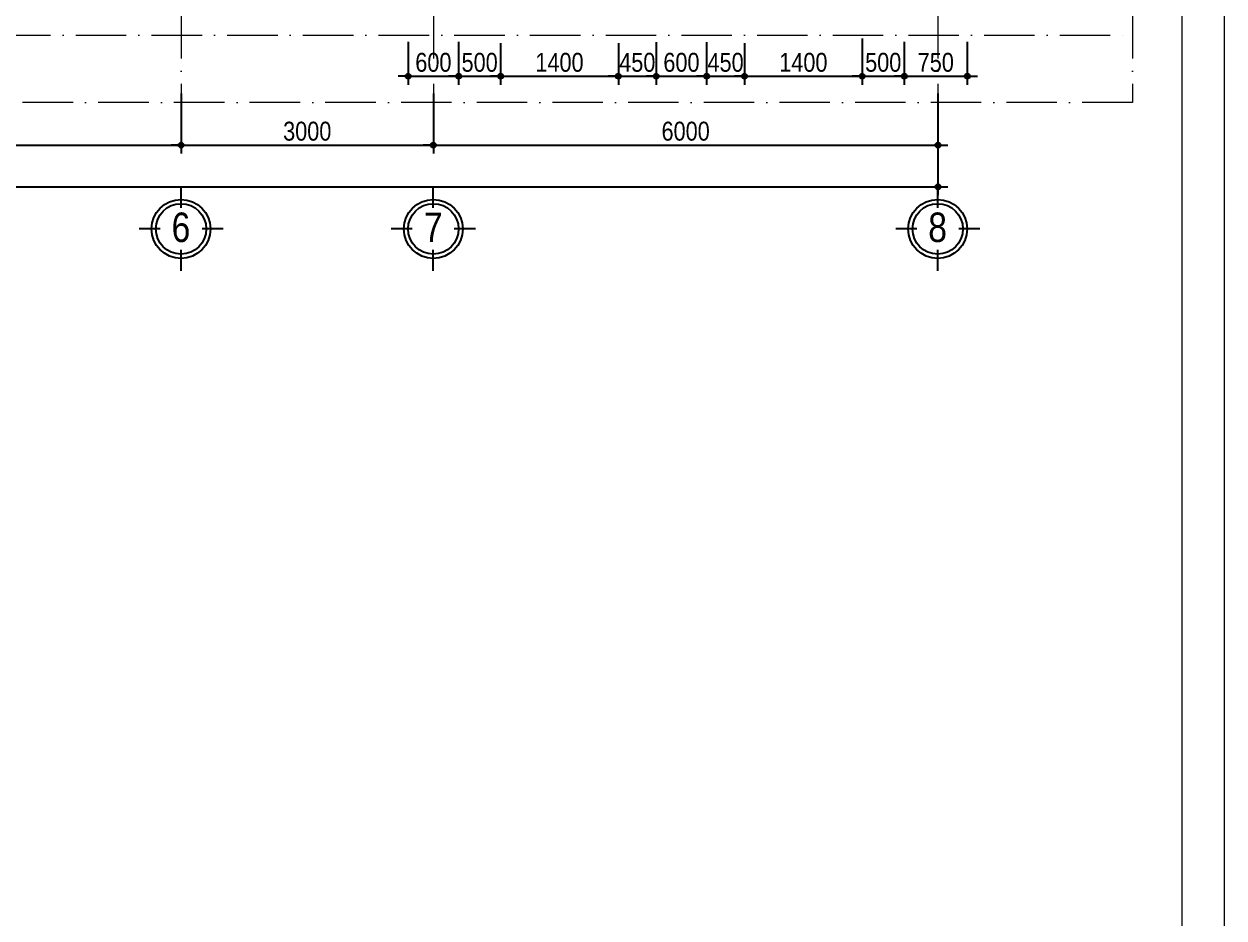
# Model space of a CAD drawing. Extents: x -1107188 to -523840, y 39692 to 514392.
# Drawn here: x -1037460 to -1023188, y 484954 to 495586 of the extents above; entities that cross this region are included whole.
import ezdxf
from ezdxf.enums import TextEntityAlignment as Align

# ---------------------------------------------------------------- set-up
doc = ezdxf.new("R2010")
doc.units = 0
doc.linetypes.add('ACAD_ISO10W100', pattern=[18, 12, -3, 0, -3])
doc.layers.get('0').update_dxf_attribs({"color": 255, "linetype": 'CONTINUOUS'})
doc.layers.get('DEFPOINTS').update_dxf_attribs({"linetype": 'CONTINUOUS'})
doc.layers.add('00-KICH THUOC', color=6, linetype='CONTINUOUS', lineweight=9)
doc.layers.add('TRUC', color=24, linetype='CONTINUOUS', lineweight=0)
doc.layers.add('DIM', color=1, linetype='CONTINUOUS')
doc.layers.add('TAGS', color=60, linetype='CONTINUOUS')
doc.styles.add('HEL-CONDENSE', font='')
doc.styles.add('SO BV', font='', dxfattribs={"height": 200})
doc.styles.add('TEN BV', font='', dxfattribs={"height": 350})
doc.styles.add('VNI-HELVE-CONDENSEN', font='')
doc.styles.get('HEL-CONDENSE').set_extended_font_data('VNI-Helve-Condense')
doc.styles.get('SO BV').set_extended_font_data('VNI-Helve-Condense')
doc.styles.get('TEN BV').set_extended_font_data('VNI-Helve-Condense', bold=True)
doc.styles.get('VNI-HELVE-CONDENSEN').set_extended_font_data('VNI-Helve-Condense')
doc.dimstyles.new('D100', dxfattribs={"dimtxt": 225, "dimasz": 1.2, "dimexe": 100, "dimexo": 0, "dimgap": 50, "dimtad": 1, "dimdec": 0, "dimzin": 13, "dimdsep": 46, "dimtxsty": 'HEL-CONDENSE', "dimblk": 'D50', "dimcen": 0, "dimclrd": 1, "dimclre": 1, "dimclrt": 7, "dimadec": 0, "dimazin": 0, "dimtfac": 1, "dimtdec": 0, "dimtmove": 0, "dimatfit": 3, "dimldrblk": 'D50', "dimfxl": 1, "dimtolj": 1, "dimtzin": 13, "dimarcsym": 0})

# ---------------------------------------------------------------- blocks, each defined once
blk = doc.blocks.new('D50')
at = {"layer": 'DIM'}
blk.add_hatch(color=256, dxfattribs=at).paths.add_polyline_path([(25, 0, 1), (-25, 0, 1)])
blk.add_line((25, 0), (100, 0), dxfattribs=at)
blk.add_circle((0, 0), 25, dxfattribs=at)
blk = doc.blocks.new('*D391')
at = {"layer": 'DEFPOINTS', "color": 0, "transparency": 16777216}
for p in [(-1041091, 494761), (-1035591, 494761), (-1035591, 494145)]:
    blk.add_point(p, dxfattribs=at)
at = {"layer": 'DIM', "color": 1, "lineweight": -2, "transparency": 16777216}
for p, q in [((-1041091, 494761), (-1041091, 494045)), ((-1035591, 494761), (-1035591, 494045)), ((-1041090, 494145), (-1035593, 494145))]:
    blk.add_line(p, q, dxfattribs=at)
at = {"layer": 'DIM', "color": 1, "lineweight": -2, "transparency": 16777216, "xscale": 1.199999999999999, "yscale": 1.199999999999999, "zscale": 1.199999999999999, "rotation": 180}
blk.add_blockref('D50', (-1041091, 494145), dxfattribs=at)
at = {"layer": 'DIM', "color": 1, "lineweight": -2, "transparency": 16777216, "xscale": 1.199999999999999, "yscale": 1.199999999999999, "zscale": 1.199999999999999}
blk.add_blockref('D50', (-1035591, 494145), dxfattribs=at)
at = {"layer": 'DIM', "color": 7, "transparency": 16777216, "insert": (-1038341, 494310), "char_height": 225, "attachment_point": 5, "style": 'HEL-CONDENSE'}
blk.add_mtext('\\A1;5500', dxfattribs=at)
blk = doc.blocks.new('*D392')
at = {"layer": 'DEFPOINTS', "color": 0, "transparency": 16777216}
for p in [(-1035591, 494761), (-1032591, 494761), (-1032591, 494145)]:
    blk.add_point(p, dxfattribs=at)
at = {"layer": 'DIM', "color": 1, "lineweight": -2, "transparency": 16777216}
for p, q in [((-1035591, 494761), (-1035591, 494045)), ((-1032591, 494761), (-1032591, 494045)), ((-1035590, 494145), (-1032593, 494145))]:
    blk.add_line(p, q, dxfattribs=at)
at = {"layer": 'DIM', "color": 1, "lineweight": -2, "transparency": 16777216, "xscale": 1.199999999999999, "yscale": 1.199999999999999, "zscale": 1.199999999999999, "rotation": 180}
blk.add_blockref('D50', (-1035591, 494145), dxfattribs=at)
at = {"layer": 'DIM', "color": 1, "lineweight": -2, "transparency": 16777216, "xscale": 1.199999999999999, "yscale": 1.199999999999999, "zscale": 1.199999999999999}
blk.add_blockref('D50', (-1032591, 494145), dxfattribs=at)
at = {"layer": 'DIM', "color": 7, "transparency": 16777216, "insert": (-1034091, 494310), "char_height": 225, "attachment_point": 5, "style": 'HEL-CONDENSE'}
blk.add_mtext('\\A1;3000', dxfattribs=at)
blk = doc.blocks.new('*D393')
at = {"layer": 'DEFPOINTS', "color": 0, "transparency": 16777216}
for p in [(-1032591, 494761), (-1026591, 494761), (-1026591, 494145)]:
    blk.add_point(p, dxfattribs=at)
at = {"layer": 'DIM', "color": 1, "lineweight": -2, "transparency": 16777216}
for p, q in [((-1032591, 494761), (-1032591, 494045)), ((-1026591, 494761), (-1026591, 494045)), ((-1032590, 494145), (-1026593, 494145))]:
    blk.add_line(p, q, dxfattribs=at)
at = {"layer": 'DIM', "color": 1, "lineweight": -2, "transparency": 16777216, "xscale": 1.199999999999999, "yscale": 1.199999999999999, "zscale": 1.199999999999999, "rotation": 180}
blk.add_blockref('D50', (-1032591, 494145), dxfattribs=at)
at = {"layer": 'DIM', "color": 1, "lineweight": -2, "transparency": 16777216, "xscale": 1.199999999999999, "yscale": 1.199999999999999, "zscale": 1.199999999999999}
blk.add_blockref('D50', (-1026591, 494145), dxfattribs=at)
at = {"layer": 'DIM', "color": 7, "transparency": 16777216, "insert": (-1029591, 494310), "char_height": 225, "attachment_point": 5, "style": 'HEL-CONDENSE'}
blk.add_mtext('\\A1;6000', dxfattribs=at)
blk = doc.blocks.new('*D394')
at = {"layer": 'DEFPOINTS', "color": 0, "transparency": 16777216}
for p in [(-1059591, 494761), (-1026591, 494761), (-1026591, 493649)]:
    blk.add_point(p, dxfattribs=at)
at = {"layer": 'DIM', "color": 1, "lineweight": -2, "transparency": 16777216}
for p, q in [((-1059591, 494761), (-1059591, 493549)), ((-1026591, 494761), (-1026591, 493549)), ((-1059590, 493649), (-1026593, 493649))]:
    blk.add_line(p, q, dxfattribs=at)
at = {"layer": 'DIM', "color": 1, "lineweight": -2, "transparency": 16777216, "xscale": 1.199999999999999, "yscale": 1.199999999999999, "zscale": 1.199999999999999, "rotation": 180}
blk.add_blockref('D50', (-1059591, 493649), dxfattribs=at)
at = {"layer": 'DIM', "color": 1, "lineweight": -2, "transparency": 16777216, "xscale": 1.199999999999999, "yscale": 1.199999999999999, "zscale": 1.199999999999999}
blk.add_blockref('D50', (-1026591, 493649), dxfattribs=at)
at = {"layer": 'DIM', "color": 7, "transparency": 16777216, "insert": (-1043091, 493814), "char_height": 225, "attachment_point": 5, "style": 'HEL-CONDENSE'}
blk.add_mtext('\\A1;33000', dxfattribs=at)
blk = doc.blocks.new('A$C206177D3')
at = {"layer": 'TAGS', "ltscale": 1000}
for p, q in [((-37, 240), (-37, 490)), ((-287, -10), (-537, -10)), ((463, -10), (213, -10)), ((-37, -510), (-37, -260))]:
    blk.add_line(p, q, dxfattribs=at)
blk.add_circle((-37, -10), 350, dxfattribs=at)
at = {"layer": 'TAGS', "color": 254, "ltscale": 1000}
blk.add_circle((-37, -10), 300, dxfattribs=at)
at = {"layer": 'TAGS', "ltscale": 1000, "style": 'VNI-HELVE-CONDENSEN'}
blk.add_attdef('A', text='', height=350, dxfattribs=at).set_placement((-38, -166), align=Align.CENTER)
blk = doc.blocks.new('*D422')
at = {"layer": 'DEFPOINTS', "color": 0, "transparency": 16777216}
for p in [(-1032891, 495375), (-1032291, 495375), (-1032291, 494964)]:
    blk.add_point(p, dxfattribs=at)
at = {"layer": 'DIM', "color": 1, "lineweight": -2, "transparency": 16777216}
for p, q in [((-1032891, 495375), (-1032891, 494864)), ((-1032291, 495375), (-1032291, 494864)), ((-1032890, 494964), (-1032293, 494964))]:
    blk.add_line(p, q, dxfattribs=at)
at = {"layer": 'DIM', "color": 1, "lineweight": -2, "transparency": 16777216, "xscale": 1.199999999999999, "yscale": 1.199999999999999, "zscale": 1.199999999999999, "rotation": 180}
blk.add_blockref('D50', (-1032891, 494964), dxfattribs=at)
at = {"layer": 'DIM', "color": 1, "lineweight": -2, "transparency": 16777216, "xscale": 1.199999999999999, "yscale": 1.199999999999999, "zscale": 1.199999999999999}
blk.add_blockref('D50', (-1032291, 494964), dxfattribs=at)
at = {"layer": 'DIM', "color": 7, "transparency": 16777216, "insert": (-1032591, 495129), "char_height": 225, "attachment_point": 5, "style": 'HEL-CONDENSE'}
blk.add_mtext('\\A1;600', dxfattribs=at)
blk = doc.blocks.new('*D423')
at = {"layer": 'DEFPOINTS', "color": 0, "transparency": 16777216}
for p in [(-1032291, 495375), (-1031791, 495358), (-1031791, 494964)]:
    blk.add_point(p, dxfattribs=at)
at = {"layer": 'DIM', "color": 1, "lineweight": -2, "transparency": 16777216}
for p, q in [((-1032291, 495375), (-1032291, 494864)), ((-1031791, 495358), (-1031791, 494864)), ((-1032290, 494964), (-1031793, 494964))]:
    blk.add_line(p, q, dxfattribs=at)
at = {"layer": 'DIM', "color": 1, "lineweight": -2, "transparency": 16777216, "xscale": 1.199999999999999, "yscale": 1.199999999999999, "zscale": 1.199999999999999, "rotation": 180}
blk.add_blockref('D50', (-1032291, 494964), dxfattribs=at)
at = {"layer": 'DIM', "color": 1, "lineweight": -2, "transparency": 16777216, "xscale": 1.199999999999999, "yscale": 1.199999999999999, "zscale": 1.199999999999999}
blk.add_blockref('D50', (-1031791, 494964), dxfattribs=at)
at = {"layer": 'DIM', "color": 7, "transparency": 16777216, "insert": (-1032041, 495129), "char_height": 225, "attachment_point": 5, "style": 'HEL-CONDENSE'}
blk.add_mtext('\\A1;500', dxfattribs=at)
blk = doc.blocks.new('*D424')
at = {"layer": 'DEFPOINTS', "color": 0, "transparency": 16777216}
for p in [(-1031791, 495358), (-1030391, 495358), (-1030391, 494964)]:
    blk.add_point(p, dxfattribs=at)
at = {"layer": 'DIM', "color": 1, "lineweight": -2, "transparency": 16777216}
for p, q in [((-1031791, 495358), (-1031791, 494864)), ((-1030391, 495358), (-1030391, 494864)), ((-1031790, 494964), (-1030393, 494964))]:
    blk.add_line(p, q, dxfattribs=at)
at = {"layer": 'DIM', "color": 1, "lineweight": -2, "transparency": 16777216, "xscale": 1.199999999999999, "yscale": 1.199999999999999, "zscale": 1.199999999999999, "rotation": 180}
blk.add_blockref('D50', (-1031791, 494964), dxfattribs=at)
at = {"layer": 'DIM', "color": 1, "lineweight": -2, "transparency": 16777216, "xscale": 1.199999999999999, "yscale": 1.199999999999999, "zscale": 1.199999999999999}
blk.add_blockref('D50', (-1030391, 494964), dxfattribs=at)
at = {"layer": 'DIM', "color": 7, "transparency": 16777216, "insert": (-1031091, 495129), "char_height": 225, "attachment_point": 5, "style": 'HEL-CONDENSE'}
blk.add_mtext('\\A1;1400', dxfattribs=at)
blk = doc.blocks.new('*D425')
at = {"layer": 'DEFPOINTS', "color": 0, "transparency": 16777216}
for p in [(-1030391, 495358), (-1029941, 495371), (-1029941, 494964)]:
    blk.add_point(p, dxfattribs=at)
at = {"layer": 'DIM', "color": 1, "lineweight": -2, "transparency": 16777216}
for p, q in [((-1030391, 495358), (-1030391, 494864)), ((-1029941, 495371), (-1029941, 494864)), ((-1030390, 494964), (-1029943, 494964))]:
    blk.add_line(p, q, dxfattribs=at)
at = {"layer": 'DIM', "color": 1, "lineweight": -2, "transparency": 16777216, "xscale": 1.199999999999999, "yscale": 1.199999999999999, "zscale": 1.199999999999999, "rotation": 180}
blk.add_blockref('D50', (-1030391, 494964), dxfattribs=at)
at = {"layer": 'DIM', "color": 1, "lineweight": -2, "transparency": 16777216, "xscale": 1.199999999999999, "yscale": 1.199999999999999, "zscale": 1.199999999999999}
blk.add_blockref('D50', (-1029941, 494964), dxfattribs=at)
at = {"layer": 'DIM', "color": 7, "transparency": 16777216, "insert": (-1030166, 495129), "char_height": 225, "attachment_point": 5, "style": 'HEL-CONDENSE'}
blk.add_mtext('\\A1;450', dxfattribs=at)
blk = doc.blocks.new('*D426')
at = {"layer": 'DEFPOINTS', "color": 0, "transparency": 16777216}
for p in [(-1029941, 495371), (-1029341, 495371), (-1029341, 494964)]:
    blk.add_point(p, dxfattribs=at)
at = {"layer": 'DIM', "color": 1, "lineweight": -2, "transparency": 16777216}
for p, q in [((-1029941, 495371), (-1029941, 494864)), ((-1029341, 495371), (-1029341, 494864)), ((-1029940, 494964), (-1029343, 494964))]:
    blk.add_line(p, q, dxfattribs=at)
at = {"layer": 'DIM', "color": 1, "lineweight": -2, "transparency": 16777216, "xscale": 1.199999999999999, "yscale": 1.199999999999999, "zscale": 1.199999999999999, "rotation": 180}
blk.add_blockref('D50', (-1029941, 494964), dxfattribs=at)
at = {"layer": 'DIM', "color": 1, "lineweight": -2, "transparency": 16777216, "xscale": 1.199999999999999, "yscale": 1.199999999999999, "zscale": 1.199999999999999}
blk.add_blockref('D50', (-1029341, 494964), dxfattribs=at)
at = {"layer": 'DIM', "color": 7, "transparency": 16777216, "insert": (-1029641, 495129), "char_height": 225, "attachment_point": 5, "style": 'HEL-CONDENSE'}
blk.add_mtext('\\A1;600', dxfattribs=at)
blk = doc.blocks.new('*D427')
at = {"layer": 'DEFPOINTS', "color": 0, "transparency": 16777216}
for p in [(-1029341, 495371), (-1028891, 495358), (-1028891, 494964)]:
    blk.add_point(p, dxfattribs=at)
at = {"layer": 'DIM', "color": 1, "lineweight": -2, "transparency": 16777216}
for p, q in [((-1029341, 495371), (-1029341, 494864)), ((-1028891, 495358), (-1028891, 494864)), ((-1029340, 494964), (-1028893, 494964))]:
    blk.add_line(p, q, dxfattribs=at)
at = {"layer": 'DIM', "color": 1, "lineweight": -2, "transparency": 16777216, "xscale": 1.199999999999999, "yscale": 1.199999999999999, "zscale": 1.199999999999999, "rotation": 180}
blk.add_blockref('D50', (-1029341, 494964), dxfattribs=at)
at = {"layer": 'DIM', "color": 1, "lineweight": -2, "transparency": 16777216, "xscale": 1.199999999999999, "yscale": 1.199999999999999, "zscale": 1.199999999999999}
blk.add_blockref('D50', (-1028891, 494964), dxfattribs=at)
at = {"layer": 'DIM', "color": 7, "transparency": 16777216, "insert": (-1029116, 495129), "char_height": 225, "attachment_point": 5, "style": 'HEL-CONDENSE'}
blk.add_mtext('\\A1;450', dxfattribs=at)
blk = doc.blocks.new('*D428')
at = {"layer": 'DEFPOINTS', "color": 0, "transparency": 16777216}
for p in [(-1028891, 495358), (-1027491, 495412), (-1027491, 494964)]:
    blk.add_point(p, dxfattribs=at)
at = {"layer": 'DIM', "color": 1, "lineweight": -2, "transparency": 16777216}
for p, q in [((-1028891, 495358), (-1028891, 494864)), ((-1027491, 495412), (-1027491, 494864)), ((-1028890, 494964), (-1027493, 494964))]:
    blk.add_line(p, q, dxfattribs=at)
at = {"layer": 'DIM', "color": 1, "lineweight": -2, "transparency": 16777216, "xscale": 1.199999999999999, "yscale": 1.199999999999999, "zscale": 1.199999999999999, "rotation": 180}
blk.add_blockref('D50', (-1028891, 494964), dxfattribs=at)
at = {"layer": 'DIM', "color": 1, "lineweight": -2, "transparency": 16777216, "xscale": 1.199999999999999, "yscale": 1.199999999999999, "zscale": 1.199999999999999}
blk.add_blockref('D50', (-1027491, 494964), dxfattribs=at)
at = {"layer": 'DIM', "color": 7, "transparency": 16777216, "insert": (-1028191, 495129), "char_height": 225, "attachment_point": 5, "style": 'HEL-CONDENSE'}
blk.add_mtext('\\A1;1400', dxfattribs=at)
blk = doc.blocks.new('*D429')
at = {"layer": 'DEFPOINTS', "color": 0, "transparency": 16777216}
for p in [(-1027491, 495412), (-1026991, 495375), (-1026991, 494964)]:
    blk.add_point(p, dxfattribs=at)
at = {"layer": 'DIM', "color": 1, "lineweight": -2, "transparency": 16777216}
for p, q in [((-1027491, 495412), (-1027491, 494864)), ((-1026991, 495375), (-1026991, 494864)), ((-1027490, 494964), (-1026993, 494964))]:
    blk.add_line(p, q, dxfattribs=at)
at = {"layer": 'DIM', "color": 1, "lineweight": -2, "transparency": 16777216, "xscale": 1.199999999999999, "yscale": 1.199999999999999, "zscale": 1.199999999999999, "rotation": 180}
blk.add_blockref('D50', (-1027491, 494964), dxfattribs=at)
at = {"layer": 'DIM', "color": 1, "lineweight": -2, "transparency": 16777216, "xscale": 1.199999999999999, "yscale": 1.199999999999999, "zscale": 1.199999999999999}
blk.add_blockref('D50', (-1026991, 494964), dxfattribs=at)
at = {"layer": 'DIM', "color": 7, "transparency": 16777216, "insert": (-1027241, 495129), "char_height": 225, "attachment_point": 5, "style": 'HEL-CONDENSE'}
blk.add_mtext('\\A1;500', dxfattribs=at)
blk = doc.blocks.new('*D430')
at = {"layer": 'DEFPOINTS', "color": 0, "transparency": 16777216}
for p in [(-1026991, 495375), (-1026241, 495375), (-1026241, 494964)]:
    blk.add_point(p, dxfattribs=at)
at = {"layer": 'DIM', "color": 1, "lineweight": -2, "transparency": 16777216}
for p, q in [((-1026991, 495375), (-1026991, 494864)), ((-1026241, 495375), (-1026241, 494864)), ((-1026990, 494964), (-1026243, 494964))]:
    blk.add_line(p, q, dxfattribs=at)
at = {"layer": 'DIM', "color": 1, "lineweight": -2, "transparency": 16777216, "xscale": 1.199999999999999, "yscale": 1.199999999999999, "zscale": 1.199999999999999, "rotation": 180}
blk.add_blockref('D50', (-1026991, 494964), dxfattribs=at)
at = {"layer": 'DIM', "color": 1, "lineweight": -2, "transparency": 16777216, "xscale": 1.199999999999999, "yscale": 1.199999999999999, "zscale": 1.199999999999999}
blk.add_blockref('D50', (-1026241, 494964), dxfattribs=at)
at = {"layer": 'DIM', "color": 7, "transparency": 16777216, "insert": (-1026616, 495129), "char_height": 225, "attachment_point": 5, "style": 'HEL-CONDENSE'}
blk.add_mtext('\\A1;750', dxfattribs=at)
blk = doc.blocks.new('KHUNGTEN')
at = {"color": 3, "linetype": 'Continuous'}
for points in [[(-593653, 217892), (-593653, 277292), (-509653, 277292), (-509653, 217892), (-593653, 217892)], [(-593153, 218392), (-593153, 276792), (-510153, 276792), (-510153, 218392)]]:
    blk.add_lwpolyline(points, close=True, dxfattribs=at)
at = {"style": 'TEN BV'}
for tag, p in [('TEB_BV', (-518299, 222628)), ('LOAI_BV', (-511918, 220684)), ('TL', (-512164, 219751))]:
    blk.add_attdef(tag, p, '', height=350, dxfattribs=at)
at = {"style": 'SO BV'}
for tag, p in [('SOBV', (-510673, 221020)), ('TONGSOBV', (-510673, 220591))]:
    blk.add_attdef(tag, text='', height=200, dxfattribs=at).set_placement(p, align=Align.CENTER)

msp = doc.modelspace()

# ---------------------------------------------------------------- linework, layer by layer
at = {"layer": 'TRUC', "linetype": 'ACAD_ISO10W100', "ltscale": 50}
msp.add_lwpolyline([(-1062045.434, 511077.744), (-1024275.122, 511077.744), (-1024275.122, 494651.964), (-1062045.434, 494651.964)], close=True, dxfattribs=at)
for points in [[(-1035591.449, 511077.744), (-1035591.449, 494651.964)], [(-1032591.449, 511077.744), (-1032591.449, 494651.964)], [(-1032591.449, 511077.744), (-1032591.449, 494651.964)], [(-1026591.449, 511077.744), (-1026591.449, 494651.964)], [(-1062045.434, 495451.964), (-1024275.122, 495451.964)]]:
    msp.add_lwpolyline(points, dxfattribs=at)

# ---------------------------------------------------------------- block references
at = {"layer": '00-KICH THUOC'}
msp.add_blockref('KHUNGTEN', (-513535.14, 237100), dxfattribs=at)
at = {"layer": 'TAGS', "ltscale": 1000}
ref = msp.add_blockref('A$C206177D3', (-1035554.828, 493159.146), dxfattribs=at)
ref.add_attrib('A', '6', dxfattribs={"color": 7, "ltscale": 1000, "height": 350, "style": 'VNI-HELVE-CONDENSEN'}).set_placement((-1035593.132, 492993.507), align=Align.CENTER)
ref = msp.add_blockref('A$C206177D3', (-1032554.828, 493159.146), dxfattribs=at)
ref.add_attrib('A', '7', dxfattribs={"color": 7, "ltscale": 1000, "height": 350, "style": 'VNI-HELVE-CONDENSEN'}).set_placement((-1032593.132, 492993.507), align=Align.CENTER)
ref = msp.add_blockref('A$C206177D3', (-1026556.028, 493159.146), dxfattribs=at)
ref.add_attrib('A', '8', dxfattribs={"color": 7, "ltscale": 1000, "height": 350, "style": 'VNI-HELVE-CONDENSEN'}).set_placement((-1026594.332, 492993.507), align=Align.CENTER)

# ---------------------------------------------------------------- dimensions: what is measured, and where the dimension line sits
at = {"layer": 'DIM'}
dim = msp.add_linear_dim(base=(-1032291.449, 494964.37), p1=(-1032891.449, 495374.85), p2=(-1032291.449, 495374.85), dimstyle='D100', dxfattribs=at)
dim.commit()
dim.dimension.update_dxf_attribs({"geometry": '*D422', "text_midpoint": (-1032591.449, 495129.27)})
for base, p1, p2, picture, middle in [((-1031791.449, 494964.37), (-1032291.449, 495374.85), (-1031791.449, 495357.767), '*D423', (-1032041.449, 494964.37)), ((-1029941.449, 494964.37), (-1030391.449, 495357.767), (-1029941.449, 495370.819), '*D425', (-1030166.449, 494964.37)), ((-1028891.449, 494964.37), (-1029341.449, 495370.819), (-1028891.449, 495357.767), '*D427', (-1029116.449, 494964.37)), ((-1026991.449, 494964.37), (-1027491.449, 495411.798), (-1026991.449, 495374.85), '*D429', (-1027241.449, 494964.37))]:
    dim = msp.add_linear_dim(base=base, p1=p1, p2=p2, dimstyle='D100', override={"dimtmove": 1}, dxfattribs=at)
    dim.commit()
    dim.dimension.update_dxf_attribs({"geometry": picture, "text_midpoint": middle, "dimtype": 160})
for base, p1, p2, picture, middle in [((-1030391.449, 494964.37), (-1031791.449, 495357.767), (-1030391.449, 495357.767), '*D424', (-1031091.449, 495129.27)), ((-1029341.449, 494964.37), (-1029941.449, 495370.819), (-1029341.449, 495370.819), '*D426', (-1029641.449, 495129.27)), ((-1027491.449, 494964.37), (-1028891.449, 495357.767), (-1027491.449, 495411.798), '*D428', (-1028191.449, 495129.27)), ((-1026241.449, 494964.37), (-1026991.449, 495374.85), (-1026241.449, 495374.85), '*D430', (-1026616.449, 495129.27))]:
    dim = msp.add_linear_dim(base=base, p1=p1, p2=p2, dimstyle='D100', override={"dimtmove": 1}, dxfattribs=at)
    dim.commit()
    dim.dimension.update_dxf_attribs({"geometry": picture, "text_midpoint": middle})
dim = msp.add_aligned_dim(p1=(-1059591.449, 494760.603), p2=(-1026591.449, 494760.603), distance=-1111.311, dimstyle='D100', dxfattribs=at)
dim.commit()
dim.dimension.update_dxf_attribs({"geometry": '*D394', "text_midpoint": (-1043091.449, 493814.192)})
for base, p1, p2, picture, middle in [((-1035591.449, 494145.466), (-1041091.449, 494760.603), (-1035591.449, 494760.603), '*D391', (-1038341.449, 494310.366)), ((-1032591.449, 494145.466), (-1035591.449, 494760.603), (-1032591.449, 494760.603), '*D392', (-1034091.449, 494310.366)), ((-1026591.449, 494145.466), (-1032591.449, 494760.603), (-1026591.449, 494760.603), '*D393', (-1029591.449, 494310.366))]:
    dim = msp.add_linear_dim(base=base, p1=p1, p2=p2, angle=180, dimstyle='D100', override={"dimtmove": 1}, dxfattribs=at)
    dim.commit()
    dim.dimension.update_dxf_attribs({"geometry": picture, "text_midpoint": middle})

doc.saveas('drawing.dxf')
